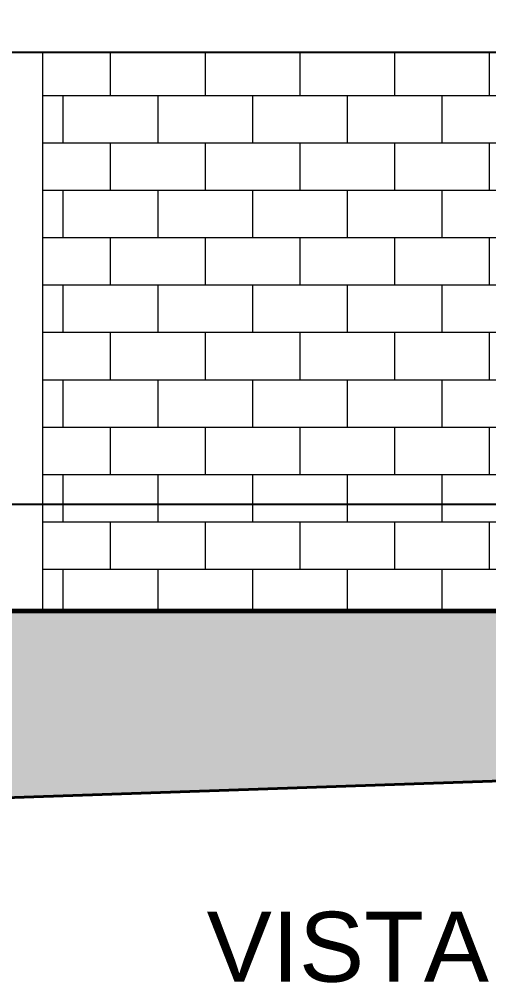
# Model space of a CAD drawing. Header units: millimetres. Extents: x 424 to 530, y 463 to 518.
# Drawn here: x 447.258 to 449.272, y 508.055 to 512.188 of the extents above; entities that cross this region are included whole.
import ezdxf

# ---------------------------------------------------------------- set-up
doc = ezdxf.new("R2010")
doc.units = ezdxf.units.MM
doc.layers.add('Texto GRAL', color=7, linetype='Continuous')
doc.styles.add('LaProve_Plantas Arquitectura$0$Standard', font='arial.ttf')

msp = doc.modelspace()

# ---------------------------------------------------------------- hatches: boundary and pattern name
at = {"lineweight": 5}
h = msp.add_hatch(dxfattribs=at)
h.set_pattern_fill('AR-B816', color=251, scale=0.001)
h.paths.add_polyline_path([(432.7575, 512.4457), (430.5575, 512.4458), (430.5575, 513.8454), (427.3584, 513.8455), (427.3582, 509.6496), (432.7574, 509.6496)])
h.paths.add_polyline_path([(437.5575, 512.446), (432.9575, 512.446), (432.9574, 509.6496), (437.5575, 509.6496)])
h.paths.add_polyline_path([(442.3575, 512.446), (437.7575, 512.446), (437.7575, 509.6496), (442.3575, 509.6496)])
h.paths.add_polyline_path([(447.1575, 513.8454), (447.1275, 513.8453), (447.1275, 512.446), (442.5575, 512.446), (442.5575, 509.6496), (447.1575, 509.6496)])
h.paths.add_polyline_path([(450.9575, 515.246), (447.1575, 515.246), (447.1576, 513.8454), (447.1576, 512.846), (450.9575, 512.846)])
h.paths.add_polyline_path([(447.9275, 513.6454), (447.9275, 514.4454), (449.1275, 514.4454), (449.1275, 513.6454)], flags=16)
h.paths.add_polyline_path([(447.9575, 513.6754), (447.9575, 514.4154), (449.0975, 514.4154), (449.0975, 513.6754)], flags=0)
h.paths.add_polyline_path([(449.3282, 512.046), (447.3576, 512.046), (447.3575, 509.6496), (449.3282, 509.6496)])
at = {"lineweight": 9}
h = msp.add_hatch(dxfattribs=at)
h.set_pattern_fill('ANSI38', color=57, scale=0.02)
h.set_pattern_definition([(45, (0, -0.000606), (-0.0449012806, 0.0449012806), []), (135, (0, -0.000606), (-0.134703842, 0.0449012806), [0.15875, -0.09525])])
h.paths.add_polyline_path([(449.3282, 508.9211), (449.3282, 509.6454), (432.9575, 509.6461), (432.9575, 509.6496), (427.1576, 509.6496), (427.1575, 508.163), (427.1575, 508.163)])

# ---------------------------------------------------------------- linework, layer by layer
msp.add_line((447.1575, 512.046), (450.9575, 512.0461))
msp.add_line((447.3576, 512.046), (447.3575, 509.6459), dxfattribs=at)
at = {"color": 20}
msp.add_line((454.2278, 510.1057), (425.9993, 510.1057), dxfattribs=at)
at = {"lineweight": 60}
msp.add_line((427.1576, 509.6496), (449.3282, 509.6496), dxfattribs=at)
at = {"color": 5, "lineweight": 40}
msp.add_lwpolyline([(424.3271, 508.163), (427.1575, 508.163), (449.3282, 508.9211), (452.1575, 509.0811)], dxfattribs=at)

# ---------------------------------------------------------------- texts
at = {"layer": 'Texto GRAL', "insert": (452.2073, 508.3593), "char_height": 0.3, "attachment_point": 3, "style": 'LaProve_Plantas Arquitectura$0$Standard'}
msp.add_mtext_dynamic_manual_height_columns('VISTA  CALLE  ALEM', width=6.4, gutter_width=12.5, heights=[0.4092], dxfattribs=at)

doc.saveas('drawing.dxf')
